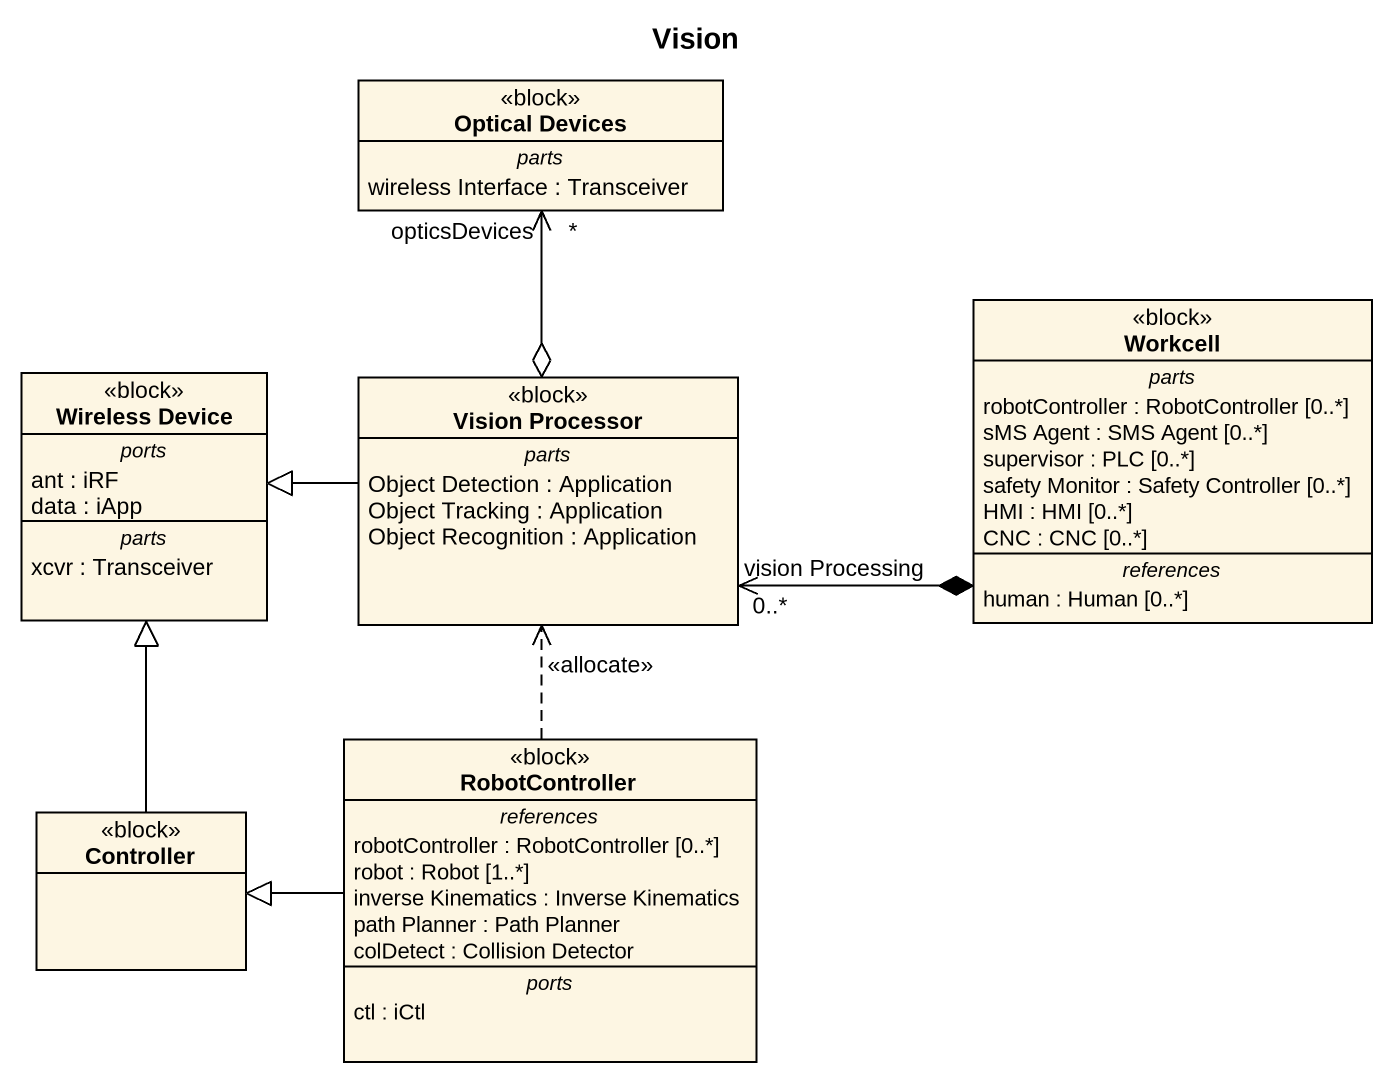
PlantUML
@startuml
title Vision
hide circle
hide empty members
class "Optical Devices" as Optical_Devices <<block>> {
  -- parts --
  wireless Interface : Transceiver
}
class Workcell <<block>> {
  -- parts --
  robotController : RobotController [0..*]
  sMS Agent : SMS Agent [0..*]
  supervisor : PLC [0..*]
  safety Monitor : Safety Controller [0..*]
  HMI : HMI [0..*]
  CNC : CNC [0..*]
  -- references --
  human : Human [0..*]
}
class "Wireless Device" as Wireless_Device <<block>> {
  -- ports --
  ant : iRF
  data : iApp
  -- parts --
  xcvr : Transceiver
}
class "Vision Processor" as Vision_Processor <<block>> {
  -- parts --
  Object Detection : Application
  Object Tracking : Application
  Object Recognition : Application
}
class RobotController <<block>> {
  -- references --
  robotController : RobotController [0..*]
  robot : Robot [1..*]
  inverse Kinematics : Inverse Kinematics
  path Planner : Path Planner
  colDetect : Collision Detector
  -- ports --
  ctl : iCtl
}
class Controller <<block>>
Workcell *-left-> "vision Processing\n0..*" Vision_Processor
Vision_Processor o-up-> "opticsDevices\n*" Optical_Devices
Vision_Processor -left-|> Wireless_Device
RobotController .up.> Vision_Processor : <<allocate>>
RobotController -left-|> Controller
Controller -up-|> Wireless_Device
@enduml
